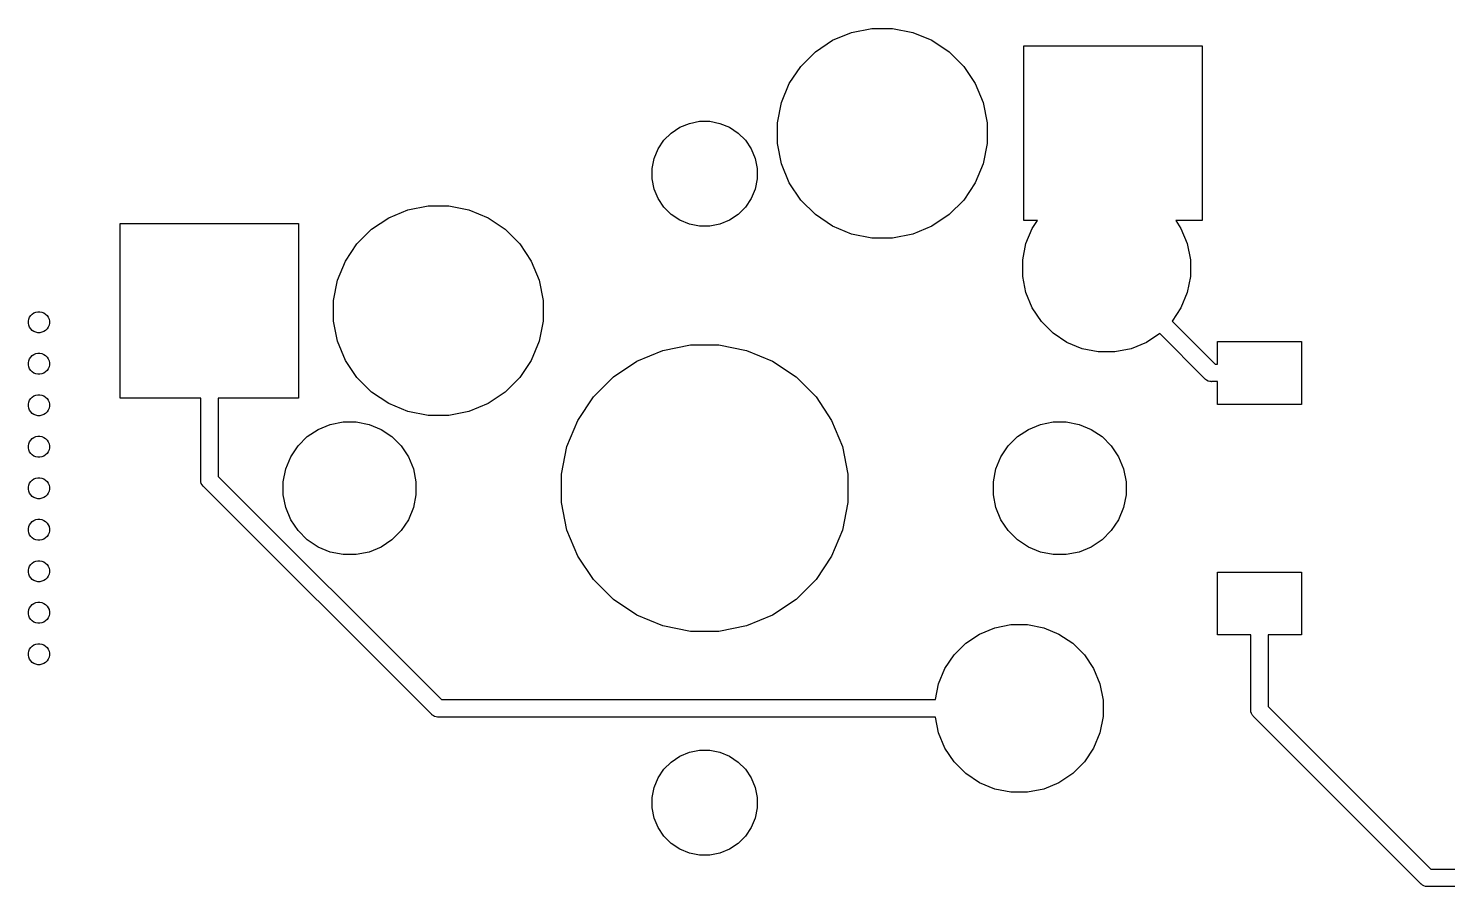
# Model space of a CAD drawing. Extents: x 52 to 337, y -160 to -34.
# Drawn here: x 195.11 to 215.42, y -75.55 to -63.27 of the extents above; entities that cross this region are included whole.
import ezdxf

# ---------------------------------------------------------------- set-up
doc = ezdxf.new("R2010")
doc.units = 0
doc.layers.add('BLACK', color=7, linetype='CONTINUOUS')

msp = doc.modelspace()

# ---------------------------------------------------------------- linework, layer by layer
at = {"layer": 'BLACK', "linetype": 'CONTINUOUS'}
for p, q in [((206.617, -63.4407), (206.89, -63.3276)), ((206.89, -63.3276), (207.18, -63.27)), ((207.18, -63.27), (207.475, -63.27)), ((207.475, -63.27), (207.765, -63.3276)), ((207.765, -63.3276), (208.038, -63.4407)), ((206.371, -63.6049), (206.617, -63.4407)), ((208.038, -63.4407), (208.284, -63.6049)), ((209.355, -66.02), (209.355, -63.52)), ((209.355, -63.52), (211.904, -63.52)), ((211.904, -63.52), (211.904, -66.02)), ((206.162, -63.8138), (206.371, -63.6049)), ((208.284, -63.6049), (208.493, -63.8138)), ((205.998, -64.0595), (206.162, -63.8138)), ((208.493, -63.8138), (208.657, -64.0595)), ((205.885, -64.3325), (205.998, -64.0595)), ((208.657, -64.0595), (208.77, -64.3325)), ((205.827, -64.6223), (205.885, -64.3325)), ((208.77, -64.3325), (208.827, -64.6223)), ((204.205, -64.8719), (204.309, -64.7674)), ((204.309, -64.7674), (204.432, -64.6854)), ((204.432, -64.6854), (204.569, -64.6288)), ((204.569, -64.6288), (204.714, -64.6)), ((204.714, -64.6), (204.861, -64.6)), ((204.861, -64.6), (205.006, -64.6288)), ((205.006, -64.6288), (205.143, -64.6854)), ((205.143, -64.6854), (205.266, -64.7674)), ((205.266, -64.7674), (205.37, -64.8719)), ((205.827, -64.9177), (205.827, -64.6223)), ((208.827, -64.6223), (208.827, -64.9177)), ((204.123, -64.9947), (204.205, -64.8719)), ((205.37, -64.8719), (205.452, -64.9947)), ((205.885, -65.2075), (205.827, -64.9177)), ((208.827, -64.9177), (208.77, -65.2075)), ((204.037, -65.2761), (204.066, -65.1312)), ((204.066, -65.1312), (204.123, -64.9947)), ((205.452, -64.9947), (205.509, -65.1312)), ((205.509, -65.1312), (205.537, -65.2761)), ((204.037, -65.4239), (204.037, -65.2761)), ((205.537, -65.2761), (205.537, -65.4239)), ((205.998, -65.4805), (205.885, -65.2075)), ((208.77, -65.2075), (208.657, -65.4805)), ((204.066, -65.5688), (204.037, -65.4239)), ((204.123, -65.7053), (204.066, -65.5688)), ((205.509, -65.5688), (205.452, -65.7053)), ((205.537, -65.4239), (205.509, -65.5688)), ((206.162, -65.7262), (205.998, -65.4805)), ((208.657, -65.4805), (208.493, -65.7262)), ((204.205, -65.8281), (204.123, -65.7053)), ((205.452, -65.7053), (205.37, -65.8281)), ((206.371, -65.9351), (206.162, -65.7262)), ((208.493, -65.7262), (208.284, -65.9351)), ((200.021, -66.1449), (200.267, -65.9807)), ((200.267, -65.9807), (200.54, -65.8676)), ((200.54, -65.8676), (200.83, -65.81)), ((200.83, -65.81), (201.125, -65.81)), ((201.125, -65.81), (201.415, -65.8676)), ((201.415, -65.8676), (201.688, -65.9807)), ((201.688, -65.9807), (201.934, -66.1449)), ((204.309, -65.9326), (204.205, -65.8281)), ((204.432, -66.0146), (204.309, -65.9326)), ((205.266, -65.9326), (205.143, -66.0146)), ((205.37, -65.8281), (205.266, -65.9326)), ((206.617, -66.0993), (206.371, -65.9351)), ((208.284, -65.9351), (208.038, -66.0993)), ((196.427, -68.56), (196.427, -66.06)), ((196.427, -66.06), (198.977, -66.06)), ((198.977, -66.06), (198.977, -68.56)), ((199.812, -66.3538), (200.021, -66.1449)), ((201.934, -66.1449), (202.143, -66.3538)), ((204.569, -66.0712), (204.432, -66.0146)), ((204.714, -66.1), (204.569, -66.0712)), ((204.861, -66.1), (204.714, -66.1)), ((205.006, -66.0712), (204.861, -66.1)), ((205.143, -66.0146), (205.006, -66.0712)), ((206.89, -66.2124), (206.617, -66.0993)), ((208.038, -66.0993), (207.765, -66.2124)), ((209.549, -66.02), (209.355, -66.02)), ((209.384, -66.35), (209.474, -66.1316)), ((209.474, -66.1316), (209.549, -66.02)), ((211.904, -66.02), (211.526, -66.02)), ((211.526, -66.02), (211.601, -66.1316)), ((211.601, -66.1316), (211.691, -66.35)), ((199.648, -66.5995), (199.812, -66.3538)), ((202.143, -66.3538), (202.307, -66.5995)), ((207.18, -66.27), (206.89, -66.2124)), ((207.475, -66.27), (207.18, -66.27)), ((207.765, -66.2124), (207.475, -66.27)), ((209.337, -66.5818), (209.384, -66.35)), ((211.691, -66.35), (211.737, -66.5818)), ((209.337, -66.8182), (209.337, -66.5818)), ((211.737, -66.5818), (211.737, -66.8182)), ((199.535, -66.8725), (199.648, -66.5995)), ((202.307, -66.5995), (202.42, -66.8725)), ((199.477, -67.1623), (199.535, -66.8725)), ((202.42, -66.8725), (202.477, -67.1623)), ((209.384, -67.05), (209.337, -66.8182)), ((211.737, -66.8182), (211.691, -67.05)), ((199.477, -67.4577), (199.477, -67.1623)), ((202.477, -67.1623), (202.477, -67.4577)), ((209.474, -67.2684), (209.384, -67.05)), ((211.691, -67.05), (211.601, -67.2684)), ((195.118, -67.4312), (195.13, -67.4039)), ((195.13, -67.4039), (195.146, -67.3794)), ((195.146, -67.3794), (195.167, -67.3585)), ((195.167, -67.3585), (195.191, -67.3421)), ((195.191, -67.3421), (195.219, -67.3308)), ((195.219, -67.3308), (195.248, -67.325)), ((195.248, -67.325), (195.277, -67.325)), ((195.277, -67.325), (195.306, -67.3308)), ((195.306, -67.3308), (195.334, -67.3421)), ((195.334, -67.3421), (195.358, -67.3585)), ((195.358, -67.3585), (195.379, -67.3794)), ((195.379, -67.3794), (195.395, -67.4039)), ((195.395, -67.4039), (195.407, -67.4312)), ((209.605, -67.465), (209.474, -67.2684)), ((211.601, -67.2684), (211.473, -67.4592)), ((195.112, -67.4602), (195.118, -67.4312)), ((195.112, -67.4898), (195.112, -67.4602)), ((195.118, -67.5188), (195.112, -67.4898)), ((195.13, -67.5461), (195.118, -67.5188)), ((195.146, -67.5706), (195.13, -67.5461)), ((195.167, -67.5915), (195.146, -67.5706)), ((195.191, -67.6079), (195.167, -67.5915)), ((195.219, -67.6192), (195.191, -67.6079)), ((195.334, -67.6079), (195.306, -67.6192)), ((195.358, -67.5915), (195.334, -67.6079)), ((195.379, -67.5706), (195.358, -67.5915)), ((195.395, -67.5461), (195.379, -67.5706)), ((195.407, -67.5188), (195.395, -67.5461)), ((195.407, -67.4312), (195.412, -67.4602)), ((195.412, -67.4898), (195.407, -67.5188)), ((195.412, -67.4602), (195.412, -67.4898)), ((199.535, -67.7475), (199.477, -67.4577)), ((202.477, -67.4577), (202.42, -67.7475)), ((209.773, -67.6321), (209.605, -67.465)), ((211.473, -67.4592), (212.089, -68.075)), ((195.248, -67.625), (195.219, -67.6192)), ((195.277, -67.625), (195.248, -67.625)), ((195.306, -67.6192), (195.277, -67.625)), ((199.648, -68.0205), (199.535, -67.7475)), ((202.42, -67.7475), (202.307, -68.0205)), ((204.19, -67.8788), (204.586, -67.8)), ((204.586, -67.8), (204.989, -67.8)), ((204.989, -67.8), (205.385, -67.8788)), ((209.969, -67.7634), (209.773, -67.6321)), ((210.187, -67.8539), (209.969, -67.7634)), ((211.106, -67.7634), (210.888, -67.8539)), ((211.297, -67.636), (211.106, -67.7634)), ((211.945, -68.2841), (211.297, -67.636)), ((212.125, -68.075), (212.125, -67.75)), ((212.125, -67.75), (213.325, -67.75)), ((213.325, -67.75), (213.325, -68.65)), ((195.118, -68.025), (195.13, -67.9977)), ((195.13, -67.9977), (195.146, -67.9731)), ((195.146, -67.9731), (195.167, -67.9522)), ((195.167, -67.9522), (195.191, -67.9358)), ((195.191, -67.9358), (195.219, -67.9245)), ((195.219, -67.9245), (195.248, -67.9188)), ((195.248, -67.9188), (195.277, -67.9188)), ((195.277, -67.9188), (195.306, -67.9245)), ((195.306, -67.9245), (195.334, -67.9358)), ((195.334, -67.9358), (195.358, -67.9522)), ((195.358, -67.9522), (195.379, -67.9731)), ((195.379, -67.9731), (195.395, -67.9977)), ((195.395, -67.9977), (195.407, -68.025)), ((203.816, -68.0333), (204.19, -67.8788)), ((205.385, -67.8788), (205.759, -68.0333)), ((210.419, -67.9), (210.187, -67.8539)), ((210.656, -67.9), (210.419, -67.9)), ((210.888, -67.8539), (210.656, -67.9)), ((195.112, -68.054), (195.118, -68.025)), ((195.112, -68.0835), (195.112, -68.054)), ((195.118, -68.1125), (195.112, -68.0835)), ((195.13, -68.1398), (195.118, -68.1125)), ((195.146, -68.1644), (195.13, -68.1398)), ((195.167, -68.1853), (195.146, -68.1644)), ((195.191, -68.2017), (195.167, -68.1853)), ((195.219, -68.213), (195.191, -68.2017)), ((195.248, -68.2188), (195.219, -68.213)), ((195.277, -68.2188), (195.248, -68.2188)), ((195.306, -68.213), (195.277, -68.2188)), ((195.334, -68.2017), (195.306, -68.213)), ((195.358, -68.1853), (195.334, -68.2017)), ((195.379, -68.1644), (195.358, -68.1853)), ((195.395, -68.1398), (195.379, -68.1644)), ((195.407, -68.1125), (195.395, -68.1398)), ((195.407, -68.025), (195.412, -68.054)), ((195.412, -68.0835), (195.407, -68.1125)), ((195.412, -68.054), (195.412, -68.0835)), ((199.812, -68.2662), (199.648, -68.0205)), ((202.307, -68.0205), (202.143, -68.2662)), ((203.481, -68.2577), (203.816, -68.0333)), ((205.759, -68.0333), (206.094, -68.2577)), ((212.089, -68.075), (212.125, -68.075)), ((200.021, -68.4751), (199.812, -68.2662)), ((202.143, -68.2662), (201.934, -68.4751)), ((203.195, -68.5432), (203.481, -68.2577)), ((206.094, -68.2577), (206.38, -68.5432)), ((211.949, -68.2888), (211.945, -68.2841)), ((211.953, -68.2927), (211.949, -68.2888)), ((211.965, -68.3024), (211.953, -68.2927)), ((211.953, -68.2927), (211.953, -68.2927)), ((211.968, -68.3044), (211.965, -68.3024)), ((211.989, -68.316), (211.968, -68.3044)), ((212.013, -68.3232), (211.989, -68.316)), ((212.031, -68.325), (212.013, -68.3232)), ((212.037, -68.3256), (212.031, -68.325)), ((212.031, -68.325), (212.031, -68.325)), ((212.044, -68.325), (212.037, -68.3256)), ((212.125, -68.325), (212.044, -68.325)), ((212.125, -68.65), (212.125, -68.325)), ((195.112, -68.6477), (195.118, -68.6187)), ((195.118, -68.6187), (195.13, -68.5914)), ((195.13, -68.5914), (195.146, -68.5669)), ((195.146, -68.5669), (195.167, -68.546)), ((195.167, -68.546), (195.191, -68.5296)), ((195.191, -68.5296), (195.219, -68.5183)), ((195.219, -68.5183), (195.248, -68.5125)), ((195.248, -68.5125), (195.277, -68.5125)), ((195.277, -68.5125), (195.306, -68.5183)), ((195.306, -68.5183), (195.334, -68.5296)), ((195.334, -68.5296), (195.358, -68.546)), ((195.358, -68.546), (195.379, -68.5669)), ((195.379, -68.5669), (195.395, -68.5914)), ((195.395, -68.5914), (195.407, -68.6187)), ((195.407, -68.6187), (195.412, -68.6477)), ((197.577, -68.56), (196.427, -68.56)), ((197.577, -69.7259), (197.577, -68.56)), ((198.977, -68.56), (197.827, -68.56)), ((197.827, -68.56), (197.827, -69.6802)), ((200.267, -68.6393), (200.021, -68.4751)), ((201.934, -68.4751), (201.688, -68.6393)), ((202.971, -68.879), (203.195, -68.5432)), ((206.38, -68.5432), (206.604, -68.879)), ((195.112, -68.6773), (195.112, -68.6477)), ((195.118, -68.7063), (195.112, -68.6773)), ((195.13, -68.7336), (195.118, -68.7063)), ((195.146, -68.7581), (195.13, -68.7336)), ((195.167, -68.779), (195.146, -68.7581)), ((195.191, -68.7954), (195.167, -68.779)), ((195.219, -68.8067), (195.191, -68.7954)), ((195.248, -68.8125), (195.219, -68.8067)), ((195.277, -68.8125), (195.248, -68.8125)), ((195.306, -68.8067), (195.277, -68.8125)), ((195.334, -68.7954), (195.306, -68.8067)), ((195.358, -68.779), (195.334, -68.7954)), ((195.379, -68.7581), (195.358, -68.779)), ((195.395, -68.7336), (195.379, -68.7581)), ((195.407, -68.7063), (195.395, -68.7336)), ((195.412, -68.6773), (195.407, -68.7063)), ((195.412, -68.6477), (195.412, -68.6773)), ((200.54, -68.7524), (200.267, -68.6393)), ((200.83, -68.81), (200.54, -68.7524)), ((201.125, -68.81), (200.83, -68.81)), ((201.415, -68.7524), (201.125, -68.81)), ((201.688, -68.6393), (201.415, -68.7524)), ((213.325, -68.65), (212.125, -68.65)), ((199.102, -69.1121), (199.258, -69.0081)), ((199.258, -69.0081), (199.43, -68.9365)), ((199.43, -68.9365), (199.614, -68.9)), ((199.614, -68.9), (199.801, -68.9)), ((199.801, -68.9), (199.985, -68.9365)), ((199.985, -68.9365), (200.157, -69.0081)), ((200.157, -69.0081), (200.313, -69.1121)), ((202.816, -69.252), (202.971, -68.879)), ((206.604, -68.879), (206.759, -69.252)), ((209.262, -69.1121), (209.418, -69.0081)), ((209.418, -69.0081), (209.59, -68.9365)), ((209.59, -68.9365), (209.774, -68.9)), ((209.774, -68.9), (209.961, -68.9)), ((209.961, -68.9), (210.145, -68.9365)), ((210.145, -68.9365), (210.317, -69.0081)), ((210.317, -69.0081), (210.473, -69.1121)), ((195.112, -69.2415), (195.118, -69.2125)), ((195.118, -69.2125), (195.13, -69.1852)), ((195.13, -69.1852), (195.146, -69.1606)), ((195.146, -69.1606), (195.167, -69.1397)), ((195.167, -69.1397), (195.191, -69.1233)), ((195.191, -69.1233), (195.219, -69.112)), ((195.219, -69.112), (195.248, -69.1063)), ((195.248, -69.1063), (195.277, -69.1063)), ((195.277, -69.1063), (195.306, -69.112)), ((195.306, -69.112), (195.334, -69.1233)), ((195.334, -69.1233), (195.358, -69.1397)), ((195.358, -69.1397), (195.379, -69.1606)), ((195.379, -69.1606), (195.395, -69.1852)), ((195.395, -69.1852), (195.407, -69.2125)), ((195.407, -69.2125), (195.412, -69.2415)), ((198.97, -69.2444), (199.102, -69.1121)), ((200.313, -69.1121), (200.445, -69.2444)), ((209.13, -69.2444), (209.262, -69.1121)), ((210.473, -69.1121), (210.605, -69.2444)), ((195.112, -69.271), (195.112, -69.2415)), ((195.118, -69.3), (195.112, -69.271)), ((195.13, -69.3273), (195.118, -69.3)), ((195.146, -69.3519), (195.13, -69.3273)), ((195.167, -69.3728), (195.146, -69.3519)), ((195.191, -69.3892), (195.167, -69.3728)), ((195.219, -69.4005), (195.191, -69.3892)), ((195.248, -69.4062), (195.219, -69.4005)), ((195.277, -69.4062), (195.248, -69.4062)), ((195.306, -69.4005), (195.277, -69.4062)), ((195.334, -69.3892), (195.306, -69.4005)), ((195.358, -69.3728), (195.334, -69.3892)), ((195.379, -69.3519), (195.358, -69.3728)), ((195.395, -69.3273), (195.379, -69.3519)), ((195.407, -69.3), (195.395, -69.3273)), ((195.412, -69.271), (195.407, -69.3)), ((195.412, -69.2415), (195.412, -69.271)), ((198.794, -69.5729), (198.866, -69.4)), ((198.866, -69.4), (198.97, -69.2444)), ((200.445, -69.2444), (200.549, -69.4)), ((200.549, -69.4), (200.621, -69.5729)), ((202.737, -69.6481), (202.816, -69.252)), ((206.759, -69.252), (206.837, -69.6481)), ((208.954, -69.5729), (209.026, -69.4)), ((209.026, -69.4), (209.13, -69.2444)), ((210.605, -69.2444), (210.709, -69.4)), ((210.709, -69.4), (210.781, -69.5729)), ((198.757, -69.7564), (198.794, -69.5729)), ((200.621, -69.5729), (200.657, -69.7564)), ((208.917, -69.7564), (208.954, -69.5729)), ((210.781, -69.5729), (210.817, -69.7564)), ((195.112, -69.8352), (195.118, -69.8062)), ((195.112, -69.8648), (195.112, -69.8352)), ((195.118, -69.8062), (195.13, -69.7789)), ((195.13, -69.7789), (195.146, -69.7544)), ((195.146, -69.7544), (195.167, -69.7335)), ((195.167, -69.7335), (195.191, -69.7171)), ((195.191, -69.7171), (195.219, -69.7058)), ((195.219, -69.7058), (195.248, -69.7)), ((195.248, -69.7), (195.277, -69.7)), ((195.277, -69.7), (195.306, -69.7058)), ((195.306, -69.7058), (195.334, -69.7171)), ((195.334, -69.7171), (195.358, -69.7335)), ((195.358, -69.7335), (195.379, -69.7544)), ((195.379, -69.7544), (195.395, -69.7789)), ((195.395, -69.7789), (195.407, -69.8062)), ((195.407, -69.8062), (195.412, -69.8352)), ((195.412, -69.8352), (195.412, -69.8648)), ((197.577, -69.732), (197.577, -69.7259)), ((197.577, -69.7381), (197.577, -69.732)), ((197.579, -69.7565), (197.577, -69.7381)), ((197.577, -69.7381), (197.577, -69.7381)), ((197.586, -69.7801), (197.579, -69.7565)), ((197.598, -69.8018), (197.586, -69.7801)), ((197.614, -69.8208), (197.598, -69.8018)), ((197.618, -69.8247), (197.614, -69.8208)), ((200.878, -73.0841), (197.618, -69.8247)), ((197.827, -69.6802), (201.022, -72.875)), ((198.757, -69.9436), (198.757, -69.7564)), ((200.657, -69.7564), (200.657, -69.9436)), ((202.737, -70.0519), (202.737, -69.6481)), ((206.837, -69.6481), (206.837, -70.0519)), ((208.917, -69.9436), (208.917, -69.7564)), ((210.817, -69.7564), (210.817, -69.9436)), ((195.118, -69.8938), (195.112, -69.8648)), ((195.13, -69.9211), (195.118, -69.8938)), ((195.146, -69.9456), (195.13, -69.9211)), ((195.167, -69.9665), (195.146, -69.9456)), ((195.191, -69.9829), (195.167, -69.9665)), ((195.219, -69.9942), (195.191, -69.9829)), ((195.248, -70), (195.219, -69.9942)), ((195.277, -70), (195.248, -70)), ((195.306, -69.9942), (195.277, -70)), ((195.334, -69.9829), (195.306, -69.9942)), ((195.358, -69.9665), (195.334, -69.9829)), ((195.379, -69.9456), (195.358, -69.9665)), ((195.395, -69.9211), (195.379, -69.9456)), ((195.407, -69.8938), (195.395, -69.9211)), ((195.412, -69.8648), (195.407, -69.8938)), ((198.794, -70.1271), (198.757, -69.9436)), ((200.657, -69.9436), (200.621, -70.1271)), ((208.954, -70.1271), (208.917, -69.9436)), ((210.817, -69.9436), (210.781, -70.1271)), ((198.866, -70.3), (198.794, -70.1271)), ((200.621, -70.1271), (200.549, -70.3)), ((202.816, -70.448), (202.737, -70.0519)), ((206.837, -70.0519), (206.759, -70.448)), ((209.026, -70.3), (208.954, -70.1271)), ((210.781, -70.1271), (210.709, -70.3)), ((195.112, -70.429), (195.118, -70.4)), ((195.112, -70.4585), (195.112, -70.429)), ((195.118, -70.4), (195.13, -70.3727)), ((195.13, -70.3727), (195.146, -70.3481)), ((195.146, -70.3481), (195.167, -70.3272)), ((195.167, -70.3272), (195.191, -70.3108)), ((195.191, -70.3108), (195.219, -70.2995)), ((195.219, -70.2995), (195.248, -70.2938)), ((195.248, -70.2938), (195.277, -70.2938)), ((195.277, -70.2938), (195.306, -70.2995)), ((195.306, -70.2995), (195.334, -70.3108)), ((195.334, -70.3108), (195.358, -70.3272)), ((195.358, -70.3272), (195.379, -70.3481)), ((195.379, -70.3481), (195.395, -70.3727)), ((195.395, -70.3727), (195.407, -70.4)), ((195.407, -70.4), (195.412, -70.429)), ((195.412, -70.429), (195.412, -70.4585)), ((198.97, -70.4556), (198.866, -70.3)), ((200.549, -70.3), (200.445, -70.4556)), ((202.971, -70.821), (202.816, -70.448)), ((206.759, -70.448), (206.604, -70.821)), ((209.13, -70.4556), (209.026, -70.3)), ((210.709, -70.3), (210.605, -70.4556)), ((195.118, -70.4875), (195.112, -70.4585)), ((195.13, -70.5148), (195.118, -70.4875)), ((195.146, -70.5394), (195.13, -70.5148)), ((195.167, -70.5603), (195.146, -70.5394)), ((195.191, -70.5767), (195.167, -70.5603)), ((195.219, -70.588), (195.191, -70.5767)), ((195.248, -70.5938), (195.219, -70.588)), ((195.277, -70.5938), (195.248, -70.5938)), ((195.306, -70.588), (195.277, -70.5938)), ((195.334, -70.5767), (195.306, -70.588)), ((195.358, -70.5603), (195.334, -70.5767)), ((195.379, -70.5394), (195.358, -70.5603)), ((195.395, -70.5148), (195.379, -70.5394)), ((195.407, -70.4875), (195.395, -70.5148)), ((195.412, -70.4585), (195.407, -70.4875)), ((199.102, -70.5879), (198.97, -70.4556)), ((199.258, -70.6919), (199.102, -70.5879)), ((200.313, -70.5879), (200.157, -70.6919)), ((200.445, -70.4556), (200.313, -70.5879)), ((209.262, -70.5879), (209.13, -70.4556)), ((209.418, -70.6919), (209.262, -70.5879)), ((210.473, -70.5879), (210.317, -70.6919)), ((210.605, -70.4556), (210.473, -70.5879)), ((199.43, -70.7635), (199.258, -70.6919)), ((199.614, -70.8), (199.43, -70.7635)), ((199.801, -70.8), (199.614, -70.8)), ((199.985, -70.7635), (199.801, -70.8)), ((200.157, -70.6919), (199.985, -70.7635)), ((203.195, -71.1568), (202.971, -70.821)), ((206.604, -70.821), (206.38, -71.1568)), ((209.59, -70.7635), (209.418, -70.6919)), ((209.774, -70.8), (209.59, -70.7635)), ((209.961, -70.8), (209.774, -70.8)), ((210.145, -70.7635), (209.961, -70.8)), ((210.317, -70.6919), (210.145, -70.7635)), ((195.112, -71.0227), (195.118, -70.9937)), ((195.112, -71.0523), (195.112, -71.0227)), ((195.118, -71.0813), (195.112, -71.0523)), ((195.118, -70.9937), (195.13, -70.9664)), ((195.13, -70.9664), (195.146, -70.9419)), ((195.146, -70.9419), (195.167, -70.921)), ((195.167, -70.921), (195.191, -70.9046)), ((195.191, -70.9046), (195.219, -70.8933)), ((195.219, -70.8933), (195.248, -70.8875)), ((195.248, -70.8875), (195.277, -70.8875)), ((195.277, -70.8875), (195.306, -70.8933)), ((195.306, -70.8933), (195.334, -70.9046)), ((195.334, -70.9046), (195.358, -70.921)), ((195.358, -70.921), (195.379, -70.9419)), ((195.379, -70.9419), (195.395, -70.9664)), ((195.395, -70.9664), (195.407, -70.9937)), ((195.407, -70.9937), (195.412, -71.0227)), ((195.412, -71.0523), (195.407, -71.0813)), ((195.412, -71.0227), (195.412, -71.0523)), ((212.125, -71.95), (212.125, -71.05)), ((212.125, -71.05), (213.325, -71.05)), ((213.325, -71.05), (213.325, -71.95)), ((195.13, -71.1086), (195.118, -71.0813)), ((195.146, -71.1331), (195.13, -71.1086)), ((195.167, -71.154), (195.146, -71.1331)), ((195.191, -71.1704), (195.167, -71.154)), ((195.219, -71.1817), (195.191, -71.1704)), ((195.248, -71.1875), (195.219, -71.1817)), ((195.277, -71.1875), (195.248, -71.1875)), ((195.306, -71.1817), (195.277, -71.1875)), ((195.334, -71.1704), (195.306, -71.1817)), ((195.358, -71.154), (195.334, -71.1704)), ((195.379, -71.1331), (195.358, -71.154)), ((195.395, -71.1086), (195.379, -71.1331)), ((195.407, -71.0813), (195.395, -71.1086)), ((203.481, -71.4423), (203.195, -71.1568)), ((206.38, -71.1568), (206.094, -71.4423)), ((203.816, -71.6667), (203.481, -71.4423)), ((206.094, -71.4423), (205.759, -71.6667)), ((195.112, -71.6165), (195.118, -71.5875)), ((195.112, -71.646), (195.112, -71.6165)), ((195.118, -71.675), (195.112, -71.646)), ((195.118, -71.5875), (195.13, -71.5602)), ((195.13, -71.5602), (195.146, -71.5356)), ((195.146, -71.5356), (195.167, -71.5147)), ((195.167, -71.5147), (195.191, -71.4983)), ((195.191, -71.4983), (195.219, -71.487)), ((195.219, -71.487), (195.248, -71.4813)), ((195.248, -71.4813), (195.277, -71.4813)), ((195.277, -71.4813), (195.306, -71.487)), ((195.306, -71.487), (195.334, -71.4983)), ((195.334, -71.4983), (195.358, -71.5147)), ((195.358, -71.5147), (195.379, -71.5356)), ((195.379, -71.5356), (195.395, -71.5602)), ((195.395, -71.5602), (195.407, -71.5875)), ((195.407, -71.5875), (195.412, -71.6165)), ((195.412, -71.646), (195.407, -71.675)), ((195.412, -71.6165), (195.412, -71.646)), ((204.19, -71.8212), (203.816, -71.6667)), ((205.759, -71.6667), (205.385, -71.8212)), ((195.13, -71.7023), (195.118, -71.675)), ((195.146, -71.7269), (195.13, -71.7023)), ((195.167, -71.7478), (195.146, -71.7269)), ((195.191, -71.7642), (195.167, -71.7478)), ((195.219, -71.7755), (195.191, -71.7642)), ((195.248, -71.7812), (195.219, -71.7755)), ((195.277, -71.7812), (195.248, -71.7812)), ((195.306, -71.7755), (195.277, -71.7812)), ((195.334, -71.7642), (195.306, -71.7755)), ((195.358, -71.7478), (195.334, -71.7642)), ((195.379, -71.7269), (195.358, -71.7478)), ((195.395, -71.7023), (195.379, -71.7269)), ((195.407, -71.675), (195.395, -71.7023)), ((204.586, -71.9), (204.19, -71.8212)), ((205.385, -71.8212), (204.989, -71.9)), ((208.719, -71.9366), (208.937, -71.8461)), ((208.937, -71.8461), (209.169, -71.8)), ((209.169, -71.8), (209.406, -71.8)), ((209.406, -71.8), (209.638, -71.8461)), ((209.638, -71.8461), (209.856, -71.9366)), ((195.219, -72.0808), (195.248, -72.075)), ((195.248, -72.075), (195.277, -72.075)), ((195.277, -72.075), (195.306, -72.0808)), ((204.989, -71.9), (204.586, -71.9)), ((208.355, -72.235), (208.523, -72.0679)), ((208.523, -72.0679), (208.719, -71.9366)), ((209.856, -71.9366), (210.052, -72.0679)), ((210.052, -72.0679), (210.22, -72.235)), ((212.6, -71.95), (212.125, -71.95)), ((212.6, -73.0189), (212.6, -71.95)), ((213.325, -71.95), (212.85, -71.95)), ((212.85, -71.95), (212.85, -72.9732)), ((195.112, -72.2102), (195.118, -72.1812)), ((195.112, -72.2398), (195.112, -72.2102)), ((195.118, -72.2688), (195.112, -72.2398)), ((195.118, -72.1812), (195.13, -72.1539)), ((195.13, -72.2961), (195.118, -72.2688)), ((195.13, -72.1539), (195.146, -72.1294)), ((195.146, -72.1294), (195.167, -72.1085)), ((195.167, -72.1085), (195.191, -72.0921)), ((195.191, -72.0921), (195.219, -72.0808)), ((195.306, -72.0808), (195.334, -72.0921)), ((195.334, -72.0921), (195.358, -72.1085)), ((195.358, -72.1085), (195.379, -72.1294)), ((195.379, -72.1294), (195.395, -72.1539)), ((195.395, -72.1539), (195.407, -72.1812)), ((195.407, -72.2688), (195.395, -72.2961)), ((195.407, -72.1812), (195.412, -72.2102)), ((195.412, -72.2398), (195.407, -72.2688)), ((195.412, -72.2102), (195.412, -72.2398)), ((208.224, -72.4316), (208.355, -72.235)), ((210.22, -72.235), (210.351, -72.4316)), ((195.146, -72.3206), (195.13, -72.2961)), ((195.167, -72.3415), (195.146, -72.3206)), ((195.191, -72.3579), (195.167, -72.3415)), ((195.219, -72.3692), (195.191, -72.3579)), ((195.248, -72.375), (195.219, -72.3692)), ((195.277, -72.375), (195.248, -72.375)), ((195.306, -72.3692), (195.277, -72.375)), ((195.334, -72.3579), (195.306, -72.3692)), ((195.358, -72.3415), (195.334, -72.3579)), ((195.379, -72.3206), (195.358, -72.3415)), ((195.395, -72.2961), (195.379, -72.3206)), ((208.134, -72.65), (208.224, -72.4316)), ((210.351, -72.4316), (210.441, -72.65)), ((208.089, -72.875), (208.134, -72.65)), ((210.441, -72.65), (210.487, -72.8818)), ((201.022, -72.875), (208.089, -72.875)), ((210.487, -72.8818), (210.487, -73.1182)), ((200.882, -73.0888), (200.878, -73.0841)), ((200.886, -73.0927), (200.882, -73.0888)), ((200.901, -73.1044), (200.886, -73.0927)), ((200.886, -73.0927), (200.886, -73.0927)), ((212.599, -73.025), (212.6, -73.0189)), ((212.602, -73.0495), (212.599, -73.025)), ((212.609, -73.0731), (212.602, -73.0495)), ((212.621, -73.0948), (212.609, -73.0731)), ((212.85, -72.9732), (215.177, -75.3)), ((200.909, -73.109), (200.901, -73.1044)), ((200.922, -73.116), (200.909, -73.109)), ((200.946, -73.1232), (200.922, -73.116)), ((200.964, -73.125), (200.946, -73.1232)), ((200.97, -73.1256), (200.964, -73.125)), ((200.964, -73.125), (200.964, -73.125)), ((200.977, -73.125), (200.97, -73.1256)), ((208.089, -73.125), (200.977, -73.125)), ((208.134, -73.35), (208.089, -73.125)), ((210.487, -73.1182), (210.441, -73.35)), ((212.628, -73.1044), (212.621, -73.0948)), ((212.636, -73.1138), (212.628, -73.1044)), ((212.641, -73.1177), (212.636, -73.1138)), ((215.032, -75.5091), (212.641, -73.1177)), ((208.224, -73.5684), (208.134, -73.35)), ((210.441, -73.35), (210.351, -73.5684)), ((204.309, -73.7674), (204.432, -73.6854)), ((204.432, -73.6854), (204.569, -73.6288)), ((204.569, -73.6288), (204.714, -73.6)), ((204.714, -73.6), (204.861, -73.6)), ((204.861, -73.6), (205.006, -73.6288)), ((205.006, -73.6288), (205.143, -73.6854)), ((205.143, -73.6854), (205.266, -73.7674)), ((208.355, -73.765), (208.224, -73.5684)), ((210.351, -73.5684), (210.22, -73.765)), ((204.123, -73.9947), (204.205, -73.8719)), ((204.205, -73.8719), (204.309, -73.7674)), ((205.266, -73.7674), (205.37, -73.8719)), ((205.37, -73.8719), (205.452, -73.9947)), ((208.523, -73.9321), (208.355, -73.765)), ((210.22, -73.765), (210.052, -73.9321)), ((204.066, -74.1312), (204.123, -73.9947)), ((205.452, -73.9947), (205.509, -74.1312)), ((208.719, -74.0634), (208.523, -73.9321)), ((208.937, -74.1539), (208.719, -74.0634)), ((209.856, -74.0634), (209.638, -74.1539)), ((210.052, -73.9321), (209.856, -74.0634)), ((204.037, -74.2761), (204.066, -74.1312)), ((204.037, -74.4239), (204.037, -74.2761)), ((205.509, -74.1312), (205.537, -74.2761)), ((205.537, -74.2761), (205.537, -74.4239)), ((209.169, -74.2), (208.937, -74.1539)), ((209.406, -74.2), (209.169, -74.2)), ((209.638, -74.1539), (209.406, -74.2)), ((204.066, -74.5688), (204.037, -74.4239)), ((205.537, -74.4239), (205.509, -74.5688)), ((204.123, -74.7053), (204.066, -74.5688)), ((204.205, -74.8281), (204.123, -74.7053)), ((205.452, -74.7053), (205.37, -74.8281)), ((205.509, -74.5688), (205.452, -74.7053)), ((204.309, -74.9326), (204.205, -74.8281)), ((205.37, -74.8281), (205.266, -74.9326)), ((204.432, -75.0146), (204.309, -74.9326)), ((204.569, -75.0712), (204.432, -75.0146)), ((204.714, -75.1), (204.569, -75.0712)), ((204.861, -75.1), (204.714, -75.1)), ((205.006, -75.0712), (204.861, -75.1)), ((205.143, -75.0146), (205.006, -75.0712)), ((205.266, -74.9326), (205.143, -75.0146)), ((215.177, -75.3), (230.117, -75.3)), ((215.036, -75.5138), (215.032, -75.5091)), ((215.041, -75.5177), (215.036, -75.5138)), ((215.055, -75.5294), (215.041, -75.5177)), ((215.041, -75.5177), (215.041, -75.5177)), ((215.077, -75.541), (215.055, -75.5294)), ((215.1, -75.5482), (215.077, -75.541)), ((215.119, -75.55), (215.1, -75.5482)), ((215.125, -75.5506), (215.119, -75.55)), ((215.119, -75.55), (215.119, -75.55)), ((215.131, -75.55), (215.125, -75.5506)), ((230.163, -75.55), (215.131, -75.55))]:
    msp.add_line(p, q, dxfattribs=at)

doc.saveas('drawing.dxf')
